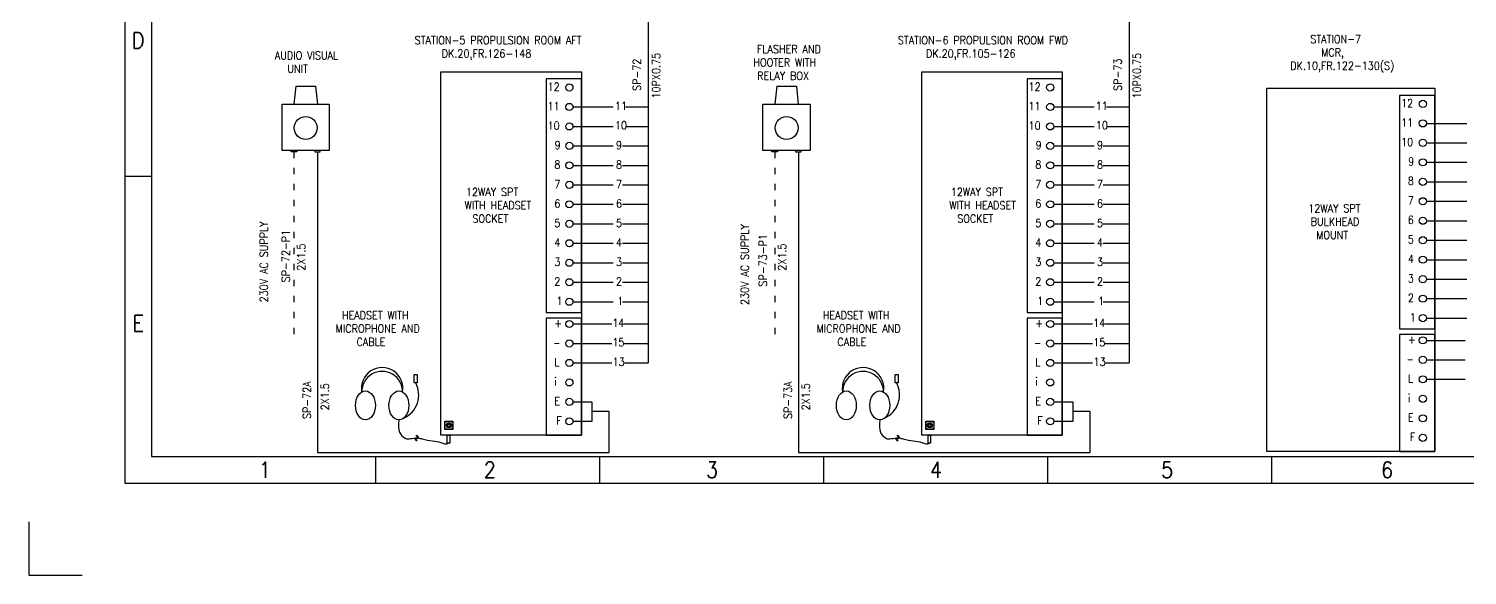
# Model space of a CAD drawing. Header units: inches. Extents: x 36 to 5114, y 9 to 306.
# Drawn here: x 2365.2 to 2634.9, y 9.1 to 111.5 of the extents above; entities that cross this region are included whole.
import ezdxf
from ezdxf.enums import TextEntityAlignment as Align

# ---------------------------------------------------------------- set-up
doc = ezdxf.new("R2010")
doc.units = ezdxf.units.IN
doc.header["$MEASUREMENT"] = 0
doc.linetypes.add('ACAD_ISO03W100', pattern=[30, 12, -18])
doc.layers.get('DEFPOINTS').update_dxf_attribs({"color": 251})
doc.layers.add('Border', color=6, linetype='Continuous')
doc.layers.add('TITLE', color=7, linetype='Continuous')
doc.layers.add('CON-050', color=3, linetype='Continuous', lineweight=50)
doc.styles.add('ROMANS', font='simplex.shx', dxfattribs={"width": 0.88})

# ---------------------------------------------------------------- blocks, each defined once
blk = doc.blocks.new('A3_BORDER')
at = {"linetype": 'Continuous'}
for p, q in [((5, 59.65), (0, 59.65)), ((173, 7.15), (173, 2.15)), ((215, 7.15), (215, 2.15))]:
    blk.add_line(p, q, dxfattribs=at)
at = {"layer": 'Border', "color": 7}
blk.add_lwpolyline([(0, 2.15), (384, 2.15), (384, 264.65), (0, 264.65)], close=True, dxfattribs=at)
at = {"layer": 'Border', "color": 6}
blk.add_lwpolyline([(5, 7.15), (379, 7.15), (379, 259.65), (5, 259.65)], close=True, dxfattribs=at)
at = {"layer": 'DEFPOINTS', "color": 5}
blk.add_lwpolyline([(-18, -5.1), (-18, -15.1), (-8, -15.1)], dxfattribs=at)
at = {"layer": 'TITLE', "color": 7}
for p, q in [((47, 7.15), (47, 2.25)), ((89, 7.15), (89, 2.25)), ((131, 7.15), (131, 2.25))]:
    blk.add_line(p, q, dxfattribs=at)
at = {"layer": 'TITLE', "color": 7, "style": 'ROMANS', "width": 0.88}
for s, p in [('D', (2.52, 85.14)), ('E', (2.52, 32.11))]:
    blk.add_text(s, height=3, dxfattribs=at).set_placement(p, align=Align.MIDDLE_CENTER)
for s, p in [('1', (25.15, 3.15)), ('2', (67.3, 3.15)), ('3', (108.96, 3.15)), ('4', (150.96, 3.15)), ('5', (194.28, 3.15)), ('6', (235.51, 3.15))]:
    blk.add_text(s, height=3, dxfattribs=at).set_placement(p)
blk = doc.blocks.new('*U20')
blk.add_circle((0, 0), 0.0728)
blk = doc.blocks.new('*U19')
at = {"color": 0, "linetype": 'ByBlock', "lineweight": -2}
for p, rotation in [((784.95, 158.66), 59.99999999999999), ((784.95, 158.39), 120), ((785.18, 158.25), 180), ((785.42, 158.66), 300.0000000000001), ((785.42, 158.39), 240)]:
    blk.add_blockref('*U20', p, dxfattribs=dict(at, rotation=rotation))
blk.add_blockref('*U20', (785.18, 158.8), dxfattribs=at)
blk = doc.blocks.new('*U22')
blk.add_circle((0, 0), 0.0728)
blk = doc.blocks.new('*U21')
at = {"color": 0, "linetype": 'ByBlock', "lineweight": -2}
for p, rotation in [((784.95, 158.66), 59.99999999999999), ((784.95, 158.39), 120), ((785.18, 158.25), 180), ((785.42, 158.66), 300.0000000000001), ((785.42, 158.39), 240)]:
    blk.add_blockref('*U22', p, dxfattribs=dict(at, rotation=rotation))
blk.add_blockref('*U22', (785.18, 158.8), dxfattribs=at)

msp = doc.modelspace()

# ---------------------------------------------------------------- linework, layer by layer
for p, q in [((2571.52, 178.75), (2571.52, 48.88)), ((2481.38, 120.98), (2481.38, 48.88)), ((2415.33, 100.77), (2414.96, 97.37)), ((2418.99, 100.77), (2419.36, 97.37)), ((2505.48, 100.77), (2505.11, 97.37)), ((2509.14, 100.77), (2509.51, 97.37))]:
    msp.add_line(p, q)
at = {"linetype": 'ACAD_ISO03W100', "ltscale": 0.1}
for p, q in [((2414.95, 88.44), (2414.95, 52.74)), ((2505.1, 88.44), (2505.1, 52.74))]:
    msp.add_line(p, q, dxfattribs=at)
for points in [[(2442.49, 103.43), (2468.85, 103.43), (2468.85, 35.33), (2442.49, 35.33)], [(2532.64, 103.43), (2559, 103.43), (2559, 35.33), (2532.64, 35.33)], [(2468.85, 102.11), (2462.23, 102.11), (2462.23, 58.35), (2468.85, 58.35)], [(2559, 102.11), (2552.38, 102.11), (2552.38, 58.35), (2559, 58.35)], [(2597.37, 100.35), (2628.84, 100.35), (2628.84, 32.25), (2597.37, 32.25)], [(2412.73, 97.37), (2421.59, 97.37), (2421.59, 88.71), (2412.73, 88.71)], [(2502.88, 97.37), (2511.74, 97.37), (2511.74, 88.71), (2502.88, 88.71)], [(2628.84, 99.03), (2622.23, 99.03), (2622.23, 55.27), (2628.84, 55.27)], [(2414.42, 88.71), (2415.48, 88.71), (2415.48, 88.44), (2414.42, 88.44)], [(2419.9, 88.71), (2418.85, 88.71), (2418.85, 88.44), (2419.9, 88.44)], [(2504.57, 88.71), (2505.62, 88.71), (2505.62, 88.44), (2504.57, 88.44)], [(2510.05, 88.71), (2509, 88.71), (2509, 88.44), (2510.05, 88.44)], [(2468.85, 57.27), (2462.23, 57.27), (2462.23, 35.33), (2468.85, 35.33)], [(2559, 57.27), (2552.38, 57.27), (2552.38, 35.33), (2559, 35.33)], [(2628.84, 54.2), (2622.23, 54.2), (2622.23, 32.25), (2628.84, 32.25)], [(2437.51, 46.69), (2438.05, 46.69), (2438.05, 45.12), (2437.51, 45.12)], [(2527.66, 46.69), (2528.2, 46.69), (2528.2, 45.12), (2527.66, 45.12)], [(2443.25, 37.95), (2444.76, 37.95), (2444.76, 36.42), (2443.25, 36.42)], [(2533.4, 37.95), (2534.91, 37.95), (2534.91, 36.42), (2533.4, 36.42)], [(2443.71, 35.33), (2444.15, 35.33), (2444.15, 33.85), (2443.71, 33.85)], [(2533.86, 35.33), (2534.29, 35.33), (2534.29, 33.85), (2533.86, 33.85)]]:
    msp.add_lwpolyline(points, close=True)
for points in [[(2415.33, 100.77), (2418.99, 100.77)], [(2505.48, 100.77), (2509.14, 100.77)], [(2509.52, 88.44), (2509.52, 32.1), (2564.19, 32.1), (2564.19, 39.76), (2560.96, 39.76)], [(2467.26, 41.58), (2470.81, 41.58), (2470.81, 37.93), (2467.26, 37.93)], [(2557.41, 41.58), (2560.96, 41.58), (2560.96, 37.93), (2557.41, 37.93)]]:
    msp.add_lwpolyline(points)
for centre, radius in [((2466.59, 100.51), 0.671), ((2556.73, 100.51), 0.671), ((2466.59, 96.86), 0.671), ((2556.73, 96.86), 0.671), ((2626.58, 97.43), 0.671), ((2417.16, 92.93), 2.15), ((2507.31, 92.93), 2.15), ((2626.58, 93.78), 0.671), ((2466.59, 93.21), 0.671), ((2556.73, 93.21), 0.671), ((2466.59, 89.56), 0.671), ((2556.73, 89.56), 0.671), ((2626.58, 90.13), 0.671), ((2466.59, 85.91), 0.671), ((2556.73, 85.91), 0.671), ((2626.58, 86.48), 0.671), ((2466.59, 82.26), 0.671), ((2556.73, 82.26), 0.671), ((2626.58, 82.83), 0.671), ((2466.59, 78.61), 0.671), ((2556.73, 78.61), 0.671), ((2626.58, 79.18), 0.671), ((2466.59, 74.96), 0.671), ((2556.73, 74.96), 0.671), ((2626.58, 75.53), 0.671), ((2466.59, 71.31), 0.671), ((2556.73, 71.31), 0.671), ((2626.58, 71.88), 0.671), ((2466.59, 67.66), 0.671), ((2556.73, 67.66), 0.671), ((2626.58, 68.23), 0.671), ((2626.58, 64.58), 0.671), ((2466.59, 64), 0.671), ((2556.73, 64), 0.671), ((2466.59, 60.35), 0.671), ((2556.73, 60.35), 0.671), ((2626.58, 60.93), 0.671), ((2466.59, 56.18), 0.671), ((2556.73, 56.18), 0.671), ((2626.58, 57.28), 0.671), ((2466.59, 52.53), 0.671), ((2556.73, 52.53), 0.671), ((2626.58, 53.11), 0.671), ((2466.59, 48.88), 0.671), ((2556.73, 48.88), 0.671), ((2626.58, 49.46), 0.671), ((2466.59, 45.23), 0.671), ((2556.73, 45.23), 0.671), ((2626.58, 45.81), 0.671), ((2466.59, 41.58), 0.671), ((2556.73, 41.58), 0.671), ((2626.58, 42.16), 0.671), ((2443.37, 37.83), 0.12), ((2444.64, 37.83), 0.12), ((2466.59, 37.93), 0.671), ((2533.52, 37.83), 0.12), ((2534.79, 37.83), 0.12), ((2556.73, 37.93), 0.671), ((2626.58, 38.5), 0.671), ((2443.37, 36.54), 0.12), ((2444, 37.19), 0.516), ((2444.64, 36.54), 0.12), ((2533.52, 36.54), 0.12), ((2534.15, 37.19), 0.516), ((2534.79, 36.54), 0.12), ((2626.58, 34.85), 0.671)]:
    msp.add_circle(centre, radius)
for centre, radius, start, end in [((2431.49, 44.11), 3.9, 349.8171, 190.1829), ((2431.49, 43.45), 3.84, 359.5798, 180.4202), ((2521.64, 44.11), 3.9, 349.8171, 190.1829), ((2521.64, 43.45), 3.84, 359.5798, 180.4202), ((2433.61, 42.88), 4.74, 293.9795, 28.2344), ((2523.76, 42.88), 4.74, 293.9795, 28.2344)]:
    msp.add_arc(centre, radius, start, end)
for centre in [(2428.36, 40.92), (2434.63, 40.92), (2518.51, 40.92), (2524.78, 40.92)]:
    msp.add_ellipse(centre, major_axis=(0, 2.71), ratio=0.6875)
for points, knots in [([(2434.63, 38.21), (2434.35, 35.99), (2434.88, 35.38), (2436.28, 34.44), (2437.23, 34.83), (2438.07, 34.82)], [0, 0, 0, 0, 4.162872, 4.376917, 6.907654, 6.907654, 6.907654, 6.907654]), ([(2524.78, 38.21), (2524.5, 35.99), (2525.03, 35.38), (2526.43, 34.44), (2527.38, 34.83), (2528.22, 34.82)], [0, 0, 0, 0, 4.162872, 4.376917, 6.907654, 6.907654, 6.907654, 6.907654]), ([(2438.25, 34.81), (2438.51, 34.79), (2440.16, 34.25), (2442.16, 34.35), (2443.48, 33.55), (2443.93, 33.85)], [7.096761, 7.096761, 7.096761, 7.096761, 7.865668, 12.198871, 14.446895, 14.446895, 14.446895, 14.446895]), ([(2528.4, 34.81), (2528.66, 34.79), (2530.31, 34.25), (2532.31, 34.35), (2533.63, 33.55), (2534.08, 33.85)], [7.096761, 7.096761, 7.096761, 7.096761, 7.865668, 12.198871, 14.446895, 14.446895, 14.446895, 14.446895])]:
    msp.add_open_spline(points, degree=3, knots=knots)
for points in [[(2437.9, 34.22), (2437.7, 34.66), (2438.11, 34.85), (2437.89, 35.32)], [(2438.07, 34.2), (2437.87, 34.64), (2438.28, 34.83), (2438.06, 35.3)], [(2528.05, 34.22), (2527.85, 34.66), (2528.26, 34.85), (2528.04, 35.32)], [(2528.22, 34.2), (2528.02, 34.64), (2528.43, 34.83), (2528.21, 35.3)]]:
    msp.add_spline(points, degree=3)
at = {"layer": 'CON-050', "color": 0, "lineweight": 25, "ltscale": 0.1}
for p, q in [((2467.26, 96.86), (2474.83, 96.86)), ((2477.14, 96.86), (2481.38, 96.86)), ((2557.41, 96.86), (2564.98, 96.86)), ((2567.29, 96.86), (2571.52, 96.86)), ((2467.26, 93.21), (2474.83, 93.21)), ((2477.14, 93.21), (2481.38, 93.21)), ((2557.41, 93.21), (2564.98, 93.21)), ((2567.29, 93.21), (2571.52, 93.21)), ((2627.25, 93.78), (2634.83, 93.78)), ((2467.26, 89.56), (2474.83, 89.56)), ((2476.53, 89.56), (2481.38, 89.56)), ((2557.41, 89.56), (2564.98, 89.56)), ((2566.68, 89.56), (2571.52, 89.56)), ((2627.25, 90.13), (2634.83, 90.13)), ((2627.25, 86.48), (2634.83, 86.48)), ((2467.26, 85.91), (2474.83, 85.91)), ((2476.53, 85.91), (2481.38, 85.91)), ((2557.41, 85.91), (2564.98, 85.91)), ((2566.68, 85.91), (2571.52, 85.91)), ((2467.26, 82.26), (2474.83, 82.26)), ((2476.53, 82.26), (2481.38, 82.26)), ((2557.41, 82.26), (2564.98, 82.26)), ((2566.68, 82.26), (2571.52, 82.26)), ((2627.25, 82.83), (2634.83, 82.83)), ((2467.26, 78.61), (2474.83, 78.61)), ((2476.53, 78.61), (2481.38, 78.61)), ((2557.41, 78.61), (2564.98, 78.61)), ((2566.68, 78.61), (2571.52, 78.61)), ((2627.25, 79.18), (2634.83, 79.18)), ((2627.25, 75.53), (2634.83, 75.53)), ((2467.26, 74.96), (2474.83, 74.96)), ((2476.53, 74.96), (2481.38, 74.96)), ((2557.41, 74.96), (2564.98, 74.96)), ((2566.68, 74.96), (2571.52, 74.96)), ((2467.26, 71.31), (2474.83, 71.31)), ((2476.53, 71.31), (2481.38, 71.31)), ((2557.41, 71.31), (2564.98, 71.31)), ((2566.68, 71.31), (2571.52, 71.31)), ((2627.25, 71.88), (2634.83, 71.88)), ((2467.26, 67.66), (2474.83, 67.66)), ((2476.53, 67.66), (2481.38, 67.66)), ((2557.41, 67.66), (2564.98, 67.66)), ((2566.68, 67.66), (2571.52, 67.66)), ((2627.25, 68.23), (2634.83, 68.23)), ((2467.26, 64), (2474.83, 64)), ((2476.53, 64), (2481.38, 64)), ((2557.41, 64), (2564.98, 64)), ((2566.68, 64), (2571.52, 64)), ((2627.25, 64.58), (2634.83, 64.58)), ((2467.26, 60.35), (2474.83, 60.35)), ((2476.53, 60.35), (2481.38, 60.35)), ((2557.41, 60.35), (2564.98, 60.35)), ((2566.68, 60.35), (2571.52, 60.35)), ((2627.25, 60.93), (2634.83, 60.93)), ((2627.25, 57.28), (2634.83, 57.28)), ((2467.26, 56.18), (2474.52, 56.18)), ((2476.83, 56.18), (2481.38, 56.18)), ((2557.41, 56.18), (2564.67, 56.18)), ((2566.98, 56.18), (2571.52, 56.18)), ((2467.26, 52.53), (2474.52, 52.53)), ((2476.83, 52.53), (2481.38, 52.53)), ((2557.41, 52.53), (2564.67, 52.53)), ((2566.98, 52.53), (2571.52, 52.53)), ((2627.25, 53.11), (2634.52, 53.11)), ((2467.26, 48.88), (2474.52, 48.88)), ((2476.83, 48.88), (2481.38, 48.88)), ((2557.41, 48.88), (2564.67, 48.88)), ((2566.98, 48.88), (2571.52, 48.88)), ((2627.25, 49.46), (2634.52, 49.46)), ((2627.25, 45.81), (2634.52, 45.81))]:
    msp.add_line(p, q, dxfattribs=at)
at = {"layer": 'CON-050', "color": 0, "lineweight": 25}
msp.add_lwpolyline([(2419.38, 88.44), (2419.38, 32.1), (2474.04, 32.1), (2474.04, 39.76), (2470.81, 39.76)], dxfattribs=at)

# ---------------------------------------------------------------- block references
at = {"linetype": 'Continuous'}
msp.add_blockref('A3_BORDER', (2383.24, 24.19), dxfattribs=at)
for name, p in [('*U19', (1658.82, -121.34)), ('*U21', (1748.97, -121.34))]:
    msp.add_blockref(name, p)

# ---------------------------------------------------------------- texts
at = {"layer": 'CON-050', "color": 0, "lineweight": 25, "char_height": 1.5, "attachment_point": 1, "style": 'ROMANS'}
for s, width, insert in [('{\\Fromans|c0; STATION-5 PROPULSION ROOM AFT \\P{\\W5.8088; }DK.20,FR.126-148}', 35.655, (2436.69, 110.12)), ('{\\Fromans|c0; STATION-6 PROPULSION ROOM FWD \\P{\\W5.99738; }DK.20,FR.105-126}', 36.2207, (2527.26, 110.12)), ('{\\Fromans|c0;\\W5.1383; \\W0.88;STATION-7\\P{\\W7.10785; }MCR,\\P{\\W1.47166; }DK.10,FR.122-130(S)}', 25.5979, (2600.21, 110.33)), ('{\\Fromans|c0; AUDIO VISUAL \\P{\\W3.1688; }UNIT}', 13.4664, (2410.46, 107.27)), ('{\\Fromans|c0;12}', 2.3407, (2462.51, 101.41)), ('{\\Fromans|c0;12}', 2.3407, (2552.66, 101.41)), ('{\\Fromans|c0;11}', 2.3407, (2462.51, 97.76)), ('{\\Fromans|c0;11}', 1.9636, (2475.14, 97.82)), ('{\\Fromans|c0;11}', 2.3407, (2552.66, 97.76)), ('{\\Fromans|c0;11}', 1.9636, (2565.28, 97.82)), ('{\\Fromans|c0;12}', 2.3407, (2622.51, 98.33)), ('{\\Fromans|c0;11}', 2.3407, (2622.51, 94.68)), ('{\\Fromans|c0;10}', 2.3407, (2462.51, 94.11)), ('{\\Fromans|c0;10}', 2.3407, (2475.14, 94.17)), ('{\\Fromans|c0;10}', 2.3407, (2552.66, 94.11)), ('{\\Fromans|c0;10}', 2.3407, (2565.28, 94.17)), ('{\\Fromans|c0;9}', 1.0207, (2463.83, 90.45)), ('{\\Fromans|c0;9}', 1.0836, (2475.33, 90.45)), ('{\\Fromans|c0;9}', 1.0207, (2553.98, 90.45)), ('{\\Fromans|c0;9}', 1.0836, (2565.48, 90.45)), ('{\\Fromans|c0;10}', 2.3407, (2622.51, 91.03)), ('{\\Fromans|c0;8}', 1.0836, (2463.77, 86.8)), ('{\\Fromans|c0;8}', 1.0836, (2475.33, 86.8)), ('{\\Fromans|c0;8}', 1.0836, (2553.92, 86.8)), ('{\\Fromans|c0;8}', 1.0836, (2565.48, 86.8)), ('{\\Fromans|c0;9}', 1.0207, (2623.83, 87.38)), ('{\\Fromans|c0;8}', 1.0836, (2623.77, 83.73)), ('{\\Fromans|c0;\\W1.1364; \\W0.88;12WAY SPT\\P WITH HEADSET \\P{\\W2.30976; }SOCKET}', 14.1579, (2446.04, 81.67)), ('{\\Fromans|c0;7}', 1.0836, (2463.77, 83.15)), ('{\\Fromans|c0;7}', 1.0836, (2475.33, 83.15)), ('{\\Fromans|c0;\\W1.1364; \\W0.88;12WAY SPT\\P WITH HEADSET \\P{\\W2.30976; }SOCKET}', 14.1579, (2536.92, 81.67)), ('{\\Fromans|c0;7}', 1.0836, (2553.92, 83.15)), ('{\\Fromans|c0;7}', 1.0836, (2565.48, 83.15)), ('{\\Fromans|c0;6}', 1.0836, (2463.77, 79.5)), ('{\\Fromans|c0;6}', 1.0836, (2475.33, 79.5)), ('{\\Fromans|c0;6}', 1.0836, (2553.92, 79.5)), ('{\\Fromans|c0;6}', 1.0836, (2565.48, 79.5)), ('{\\Fromans|c0;\\W0.13071; \\W0.88;12WAY SPT\\P{\\W0.486904; }BULKHEAD \\P{\\W1.59738; }MOUNT}', 11.1407, (2604.95, 78.6)), ('{\\Fromans|c0;7}', 1.0836, (2623.77, 80.08)), ('{\\Fromans|c0;5}', 1.0836, (2463.77, 75.85)), ('{\\Fromans|c0;5}', 1.0836, (2475.33, 75.85)), ('{\\Fromans|c0;5}', 1.0836, (2553.92, 75.85)), ('{\\Fromans|c0;5}', 1.0836, (2565.48, 75.85)), ('{\\Fromans|c0;6}', 1.0836, (2623.77, 76.43)), ('{\\Fromans|c0;4}', 1.1464, (2463.78, 72.2)), ('{\\Fromans|c0;4}', 1.0836, (2475.33, 72.2)), ('{\\Fromans|c0;4}', 1.1464, (2553.93, 72.2)), ('{\\Fromans|c0;4}', 1.0836, (2565.48, 72.2)), ('{\\Fromans|c0;5}', 1.0836, (2623.77, 72.77)), ('{\\Fromans|c0;3}', 1.0836, (2463.77, 68.55)), ('{\\Fromans|c0;3}', 1.0836, (2475.33, 68.55)), ('{\\Fromans|c0;3}', 1.0836, (2553.92, 68.55)), ('{\\Fromans|c0;3}', 1.0836, (2565.48, 68.55)), ('{\\Fromans|c0;4}', 1.1464, (2623.78, 69.12)), ('{\\Fromans|c0;2}', 1.0836, (2463.77, 64.9)), ('{\\Fromans|c0;2}', 1.0836, (2475.33, 64.9)), ('{\\Fromans|c0;2}', 1.0836, (2553.92, 64.9)), ('{\\Fromans|c0;2}', 1.0836, (2565.48, 64.9)), ('{\\Fromans|c0;3}', 1.0836, (2623.77, 65.47)), ('{\\Fromans|c0;1}', 0.7064, (2464.15, 61.25)), ('{\\Fromans|c0;1}', 0.7064, (2475.57, 61.25)), ('{\\Fromans|c0;1}', 0.7064, (2554.3, 61.25)), ('{\\Fromans|c0;1}', 0.7064, (2565.72, 61.25)), ('{\\Fromans|c0;2}', 1.0836, (2623.77, 61.82)), ('{\\Fromans|c0;\\W1.641; \\W0.88;HEADSET WITH\\P{\\W0.404761; }MICROPHONE AND \\P{\\W4.3019; }CABLE}', 18.6257, (2422.26, 58.56)), ('{\\Fromans|c0;+}', 1.3979, (2463.77, 57.08)), ('{\\Fromans|c0;14}', 1.9636, (2474.65, 57.14)), ('{\\Fromans|c0;\\W1.641; \\W0.88;HEADSET WITH\\P{\\W0.404761; }MICROPHONE AND \\P{\\W4.3019; }CABLE}', 18.6257, (2512.41, 58.56)), ('{\\Fromans|c0;+}', 1.3979, (2553.92, 57.08)), ('{\\Fromans|c0;14}', 1.9636, (2564.8, 57.14)), ('{\\Fromans|c0;1}', 0.7064, (2624.14, 58.17)), ('{\\Fromans|c0; _}', 1.3979, (2463.77, 54.18)), ('{\\Fromans|c0;15}', 2.3407, (2474.66, 53.49)), ('{\\Fromans|c0; _}', 1.3979, (2553.92, 54.18)), ('{\\Fromans|c0;15}', 2.3407, (2564.81, 53.49)), ('{\\Fromans|c0;+}', 1.3979, (2623.77, 54)), ('{\\Fromans|c0;L}', 1.1464, (2463.78, 49.78)), ('{\\Fromans|c0;13}', 2.3407, (2474.7, 49.84)), ('{\\Fromans|c0;L}', 1.1464, (2553.93, 49.78)), ('{\\Fromans|c0;13}', 2.3407, (2564.85, 49.84)), ('{\\Fromans|c0; _}', 1.3979, (2623.77, 51.11)), ('{\\Fromans|c0;i}', 0.3293, (2463.77, 46.13)), ('{\\Fromans|c0;i}', 0.3293, (2553.92, 46.13)), ('{\\Fromans|c0;L}', 1.1464, (2623.78, 46.7)), ('{\\Fromans|c0;E}', 1.5, (2463.77, 42.48)), ('{\\Fromans|c0;E}', 1.5, (2553.92, 42.48)), ('{\\Fromans|c0;i}', 0.3293, (2623.77, 43.05)), ('{\\Fromans|c0;F}', 0.7064, (2464.15, 38.83)), ('{\\Fromans|c0;F}', 0.7064, (2554.3, 38.83)), ('{\\Fromans|c0;E}', 1.5, (2623.77, 39.4)), ('{\\Fromans|c0;F}', 0.7064, (2624.14, 35.75))]:
    msp.add_mtext_dynamic_manual_height_columns(s, width=width, gutter_width=437.5, heights=[0], dxfattribs=dict(at, insert=insert))
at = {"layer": 'CON-050', "lineweight": 25, "insert": (2500.84, 108.44), "char_height": 1.5, "attachment_point": 1, "style": 'ROMANS'}
msp.add_mtext_dynamic_manual_height_columns('{\\Fromans|c0;\\C0; FLASHER AND \\P{\\W0.193571; }HOOTER WITH \\P{\\W0.926904; }RELAY BOX}', width=13.4664, gutter_width=437.5, heights=[0], dxfattribs=at)
at = {"layer": 'CON-050', "color": 0, "lineweight": 25, "char_height": 1.5, "attachment_point": 1, "rotation": 90, "style": 'ROMANS'}
for s, width, insert in [('SP-72', 6.3636, (2478.48, 99.87)), ('10PX0.75', 8.8779, (2482.1, 98.43)), ('SP-73', 6.3636, (2568.63, 99.87)), ('10PX0.75', 8.8779, (2572.24, 98.43)), ('230V AC SUPPLY', 17.4893, (2408.57, 60.24)), ('SP-72-P1', 10.0093, (2412.67, 63.98)), ('230V AC SUPPLY', 17.4893, (2498.72, 59.73)), ('2X1.5', 5.0436, (2415.57, 66.17)), ('SP-73-P1', 10.0093, (2502.11, 63.19)), ('2X1.5', 5.0436, (2505.72, 66.17)), ('SP-72A', 7.7464, (2416.65, 38.35)), ('2X1.5', 5.0436, (2420.02, 39.99)), ('SP-73A', 9.9933, (2506.8, 38.35)), ('2X1.5', 6.7248, (2510.17, 39.99))]:
    msp.add_mtext_dynamic_manual_height_columns(s, width=width, gutter_width=437.5, heights=[0], dxfattribs=dict(at, insert=insert))

doc.saveas('drawing.dxf')
